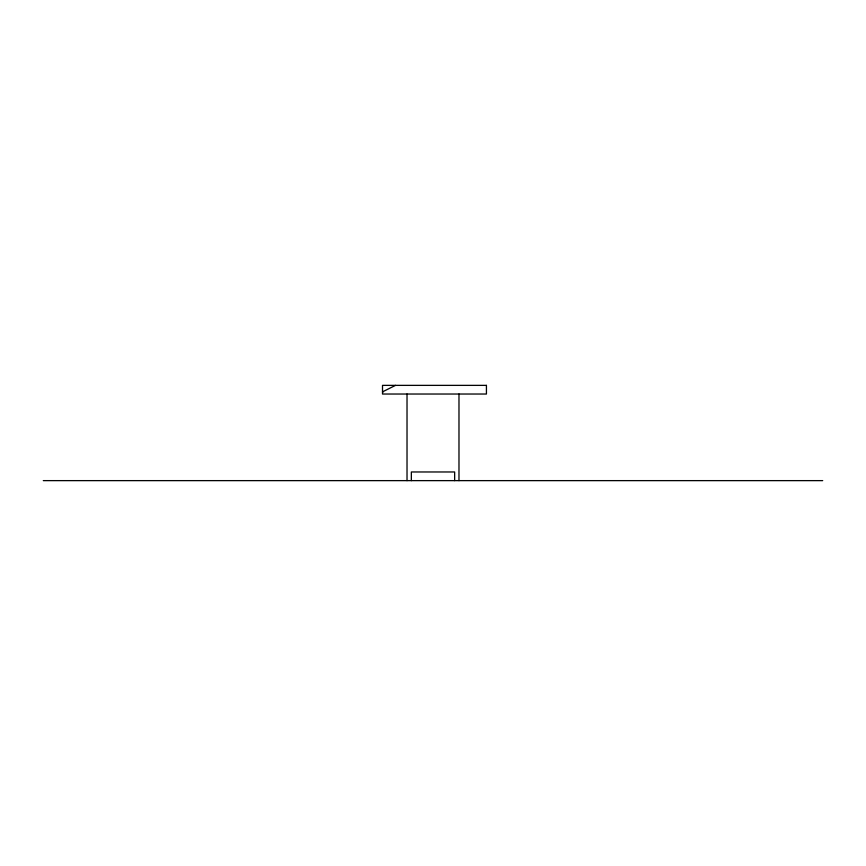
<?xml version="1.0" encoding="UTF-8"?>
<svg xmlns="http://www.w3.org/2000/svg" width="866" height="866" viewBox="0 0 866 866"><rect width="100%" height="100%" fill="white"/><g stroke="black" fill="none" stroke-linecap="round" stroke-linejoin="round"><path stroke-width="1.3" d="M395.491 385.37L382.512 391.865L383.075 391.865M43.3 480.63L822.7 480.63M458.98 394.03L458.98 480.63M454.65 480.63L454.65 471.97L411.35 471.97L411.35 480.63M407.02 394.03L407.02 480.63M486.432 385.37L382.512 385.37L382.512 394.03L486.432 394.03L486.432 385.37"/></g></svg>
